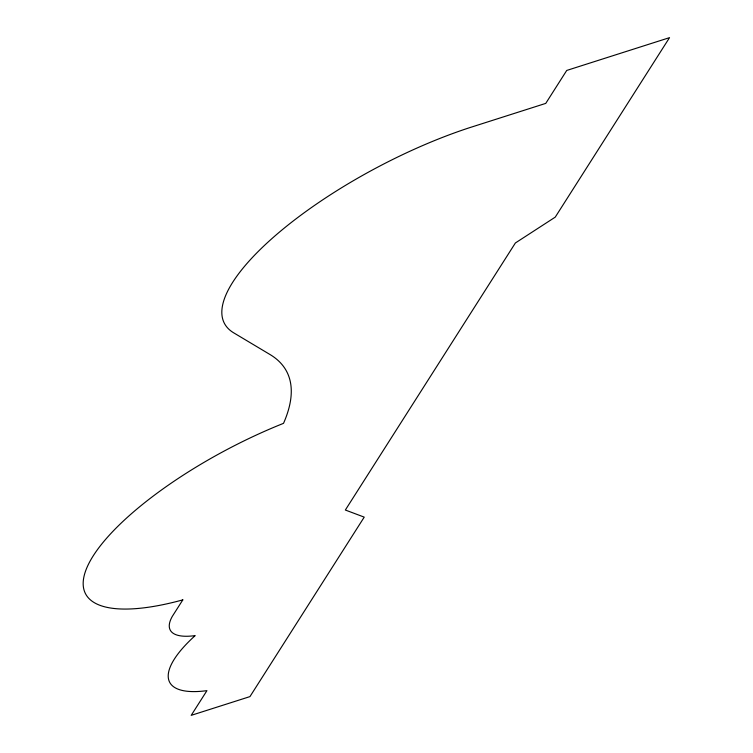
<?xml version="1.0" encoding="UTF-8"?>
<svg xmlns="http://www.w3.org/2000/svg" width="753" height="753" viewBox="0 0 753 753"><rect width="100%" height="100%" fill="white"/><g stroke="black" fill="none" stroke-linecap="round" stroke-linejoin="round"><path stroke-width="1.13" d="M182.819 599.877L172.324 616.349A78.519 25.047 -27.8 0 0 195.168 635.607A118.117 37.678 -27.8 0 0 206.943 690.642L191.206 715.35L249.949 696.61L364.226 517.132L345.345 510.026L515.381 242.974L555.243 217.137L669.53 37.65L566.736 70.443L545.756 103.387L468.79 127.944A209.193 66.725 -27.8 0 0 274.365 236.442A209.193 66.725 -27.8 0 0 233.75 332.864L269.941 354.484A374.137 119.332 -27.8 0 1 283.514 423.346A193.37 61.68 -27.8 0 0 90.793 559.874A193.37 61.68 -27.8 0 0 182.819 599.877"/></g></svg>
